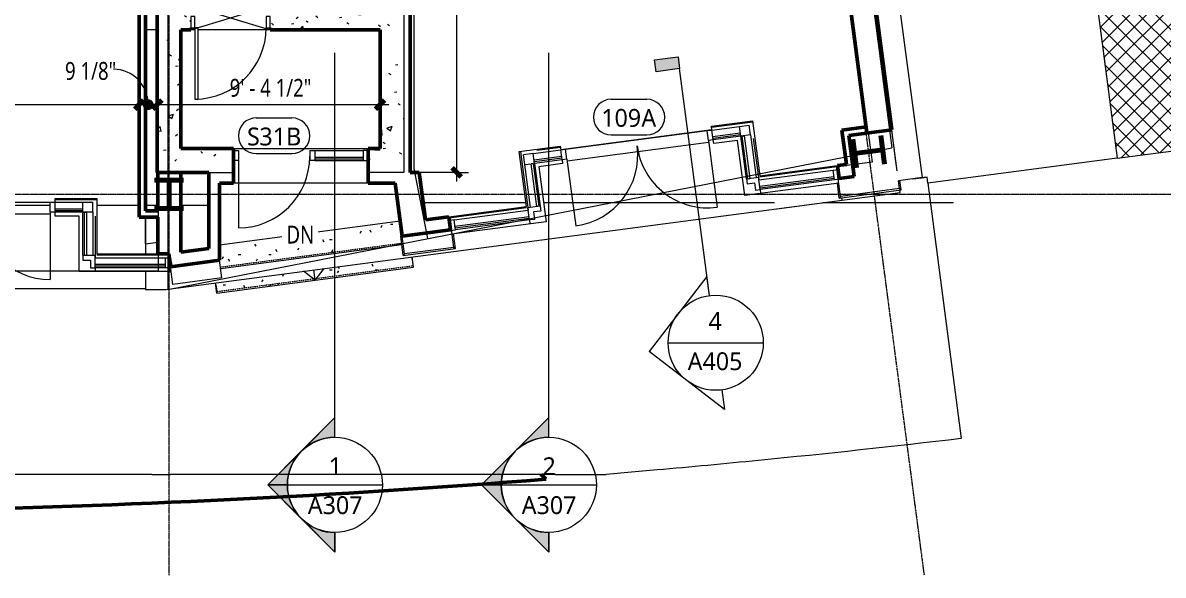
# Model space of a CAD drawing. Header units: inches. Extents: x -1548 to 1644, y -860 to 924.
# Drawn here: x 421 to 997, y -523 to -244 of the extents above; entities that cross this region are included whole.
import ezdxf

# ---------------------------------------------------------------- set-up
doc = ezdxf.new("R2010")
doc.units = ezdxf.units.IN
doc.header["$MEASUREMENT"] = 0
doc.linetypes.add('Grid Line', pattern=[0.875, 0.5, -0.125, 0.125, -0.125])
doc.linetypes.add('Overhead 1_16_', pattern=[0.101562, 0.0625, -0.039062])
for name, color, linetype, lineweight in [('A-ANNO-DIMS', 211, 'Continuous', 9), ('A-ANNO-DIMS-96', 211, 'Continuous', 9), ('A-COLS', 52, 'Continuous', 9), ('A-DOOR', 31, 'Continuous', 13), ('A-DOOR-FRAM', 31, 'Continuous', 20), ('A-DOOR-IDEN', 31, 'Continuous', 9), ('A-FLOR', 192, 'Continuous', 13), ('A-GENM', 13, 'Continuous', 9), ('A-GLAZ-CURT', 52, 'Continuous', 9), ('A-GLAZ-CWMG', 51, 'Continuous', 9), ('A-WALL', 113, 'Continuous', 13), ('A-WALL-PATT', 111, 'Continuous', 13), ('E-ARBL-BNDY', 71, 'Continuous', 9), ('G-ANNO-SYMB', 111, 'Continuous', 9), ('I-WALL', 2, 'Continuous', 13), ('L-SITE', 91, 'Continuous', 9), ('M-AREA', 32, 'Continuous', 9), ('S-COLS', 52, 'Continuous', 9), ('S-COLS-SYMB', 171, 'Continuous', 70), ('S-GRID', 1, 'Continuous', 9), ('S-STRS', 31, 'Continuous', 9), ('S-STRS-ANNO', 31, 'Continuous', 9), ('S-STRS-IDEN', 31, 'Continuous', 9)]:
    doc.layers.add(name, color=color, linetype=linetype, lineweight=lineweight)
doc.styles.add('Trebuchet MS', font='trebuc.ttf', dxfattribs={"width": 0.8, "height": 9})
doc.styles.add('Trebuchet MS_1', font='trebuc.ttf', dxfattribs={"height": 9})
doc.dimstyles.new('Linear_-_3_32__Trebuchet_MS', dxfattribs={"dimscale": 12, "dimtxt": 9.278558, "dimasz": 0.375, "dimexe": 0.5, "dimexo": 0.5, "dimgap": 0.125, "dimtad": 1, "dimdec": 4, "dimrnd": 0.0625, "dimzin": 3, "dimdsep": 46, "dimlunit": 4, "dimtxsty": 'Trebuchet MS', "dimblk1": 'OBLIQUE', "dimblk2": 'OBLIQUE', "dimsah": 1, "dimcen": 0.09, "dimdle": 0.375, "dimazin": 0, "dimtfac": 1, "dimtdec": 4, "dimtix": 1, "dimtmove": 0, "dimatfit": 3, "dimfxl": 1, "dimtvp": 1, "dimfrac": 2, "dimtolj": 1, "dimtzin": 0, "dimarcsym": 2})
doc.dimstyles.new('Linear_-_3_32__Trebuchet_MS_1', dxfattribs={"dimscale": 12, "dimtxt": 9.278558, "dimasz": 0.375, "dimexe": 0.5, "dimexo": 0.5, "dimgap": 0.125, "dimtad": 1, "dimdec": 4, "dimrnd": 0.0625, "dimzin": 3, "dimdsep": 46, "dimlunit": 4, "dimtxsty": 'Trebuchet MS', "dimblk1": 'OBLIQUE', "dimblk2": 'OBLIQUE', "dimsah": 1, "dimcen": 0.09, "dimdle": 0.375, "dimazin": 0, "dimtfac": 1, "dimtdec": 4, "dimtix": 1, "dimtmove": 1, "dimatfit": 3, "dimfxl": 1, "dimtvp": 1, "dimfrac": 2, "dimtolj": 1, "dimtzin": 0, "dimarcsym": 2})
pattern_1 = [(50, (0, 0), (27.5427, -2.4099), [2.88, -31.68]), (355, (0, 0), (-5.3278, 28.8843), [2.304, -25.344]), (100.451, (2.295, -0.2), (22.2153, 26.4739), [2.448, -26.924]), (46.184, (0, 7.68), (40.9819, -6.3564), [4.32, -47.52]), (96.636, (3.415, 7.15), (35.8907, 37.4062), [3.671, -40.386]), (351.184, (0, 7.68), (35.891, 37.4062), [3.456, -38.016]), (21, (3.84, 5.76), (22.921, -15.4607), [2.88, -31.68]), (326, (3.84, 5.76), (9.3435, 27.8457), [2.304, -25.344]), (71.451, (5.75, 4.472), (32.2648, 12.3844), [2.448, -26.924]), (37.5, (0, 0), (0.46686, 12.78271), [1.267, -23.77, 1.267, -24.461, -25.44]), (37.5, (0, 0), (0.46686, 12.78271), [-50.765, 1.267, -24.173]), (7.5, (0, 0), (10.1016, 15.1451), [1.267, -13.402, 1.267, -23.194, -9.696]), (7.5, (0, 0), (10.1016, 15.1451), [-39.13, 1.267, -8.429]), (327.5, (-8.563, 0), (20.49916, -0.86578), [1.267, -8.333, 1.267, -28.685, -39.744]), (327.5, (-8.563, 0), (20.49916, -0.86578), [-39.552, 1.267, -38.477]), (317.5, (-12.403, 0), (22.3948, 3.8443), [1.267, -11.213, 1.267, -18.624, -28.224]), (317.5, (-12.403, 0), (22.3948, 3.8443), [-32.371, 1.267, -26.957])]
pattern_2 = [(0, (0, 0), (30.72, 7.68), [1.267, -21.773, 1.267, -21.773, -122.88]), (0, (0, 0), (30.72, 7.68), [-46.08, 1.267, -44.813, 1.267, -21.773, -53.76]), (0, (0, 0), (30.72, 7.68), [-115.2, 1.267, -14.093, 1.267, -37.133]), (120, (11.52, 3.84), (-22.011075, 22.7643), [1.267, -21.773, 1.267, -21.773, -122.88]), (120, (11.52, 3.84), (-22.011075, 22.7643), [-46.08, 1.267, -44.813, 1.267, -21.773, -53.76]), (120, (11.52, 3.84), (-22.011075, 22.7643), [-115.2, 1.267, -14.093, 1.267, -37.133]), (240, (15.36, 19.2), (-8.708925, -30.4443), [1.267, -21.773, 1.267, -21.773, -122.88]), (240, (15.36, 19.2), (-8.708925, -30.4443), [-46.08, 1.267, -44.813, 1.267, -21.773, -53.76]), (240, (15.36, 19.2), (-8.708925, -30.4443), [-115.2, 1.267, -14.093, 1.267, -37.133])]

# ---------------------------------------------------------------- blocks, each defined once
blk = doc.blocks.new('Snowdon Towers Sample Facades_rvt-1-L1')
at = {"layer": 'A-COLS', "color": 55, "lineweight": 13}
for p, q in [((833.34, -332.43), (832.36, -325)), ((863.73, -327.67), (864.57, -328.32)), ((864.57, -328.32), (863.95, -323.61)), ((833.34, -332.43), (864.57, -328.32)), ((833.99, -331.59), (833.34, -332.43)), ((639.52, -357.95), (638.54, -350.51)), ((611.97, -351.74), (612.71, -351.64)), ((613.24, -361.41), (611.97, -351.74)), ((613.24, -361.41), (639.52, -357.95)), ((613.89, -360.57), (613.24, -361.41)), ((638.67, -357.3), (639.52, -357.95))]:
    blk.add_line(p, q, dxfattribs=at)
at = {"layer": 'A-WALL', "color": 8, "lineweight": 20}
for p, q in [((862.56, -318.75), (770.8, 378.23)), ((782.7, 379.8), (875.11, -322.14)), ((859.82, -297.93), (847.92, -299.5)), ((861.77, -312.8), (859.82, -297.93)), ((847.92, -299.5), (849.88, -314.37)), ((849.88, -314.37), (832.03, -316.72)), ((862.56, -318.75), (861.77, -312.8)), ((832.81, -322.67), (832.03, -316.72)), ((875.11, -322.14), (863.21, -323.71)), ((833.99, -331.59), (832.81, -322.67)), ((863.73, -327.67), (833.99, -331.59)), ((863.73, -327.67), (863.21, -323.71)), ((637.5, -348.38), (612.71, -351.64)), ((638.67, -357.3), (637.5, -348.38)), ((613.89, -360.57), (612.71, -351.64)), ((638.67, -357.3), (613.89, -360.57)), ((520.51, -363.78), (495.72, -367.05)), ((496.9, -375.97), (495.72, -367.05)), ((521.68, -372.71), (520.51, -363.78)), ((521.68, -372.71), (496.9, -375.97))]:
    blk.add_line(p, q, dxfattribs=at)
blk = doc.blocks.new('W Shapes-Column - W14x109-938868-L1')
at = {"layer": 'S-COLS-SYMB', "color": 250}
for p, q in [((-7.3, 7.15), (7.3, 7.15)), ((0, 7.15), (0, -7.15)), ((-7.3, -7.15), (7.3, -7.15))]:
    blk.add_line(p, q, dxfattribs=at)
blk = doc.blocks.new('GM_OpeningWall_Type - 40x88-984678-L1')
at = {"layer": 'A-GENM', "color": 7}
for p, q in [((-20, 6), (20, -6)), ((-20, -6), (20, 6))]:
    blk.add_line(p, q, dxfattribs=at)
blk = doc.blocks.new('Snowdon Towers Sample Structural_rvt-1-L1')
at = {"layer": 'A-FLOR', "color": 10}
for p, q in [((489, -247.5), (483, -247.5)), ((508, -247.5), (506, -247.5)), ((546, -247.5), (509.75, -247.5)), ((493.32, -378.5), (864, -329.7)), ((864, -329.7), (863.83, -328.42)), ((483, -342.06), (483, -360.63)), ((483, -369.5), (483, -378.5)), ((483, -378.5), (493.32, -378.5))]:
    blk.add_line(p, q, dxfattribs=at)
at = {"layer": 'M-AREA', "color": 7}
for p, q in [((363, -336), (435, -336)), ((458.44, -336), (479.87, -336)), ((483, -336), (489.25, -336)), ((501, -336), (515.13, -336)), ((623.22, -334.75), (675.1, -334.75)), ((684.06, -334.75), (800.6, -334.75)), ((824.99, -334.75), (890.96, -334.75))]:
    blk.add_line(p, q, dxfattribs=at)
at = {"layer": 'A-GENM', "lineweight": 9}
blk.add_blockref('GM_OpeningWall_Type - 40x88-984678-L1', (526, -241.5), dxfattribs=at)
at = {"layer": 'S-COLS', "lineweight": 9}
for p, rotation in [((848.16, -309), 97.49999999999962), ((495, -330.5), 180)]:
    blk.add_blockref('W Shapes-Column - W14x109-938868-L1', p, dxfattribs=dict(at, rotation=rotation))
blk = doc.blocks.new('Snowdon Towers Sample Electrical_rvt-1-L1')
at = {"layer": 'E-ARBL-BNDY', "color": 253}
for p, q in [((489.62, -369.19), (489.62, 506.81)), ((494.43, 509.5), (494.43, -378.5)), ((752.43, 509.5), (859.94, -307.15)), ((618.69, -317.56), (618.69, 30.44)), ((494.43, -378.5), (859.94, -307.15)), ((625.59, -352.9), (618.69, -317.56)), ((47, -369.19), (489.62, -369.19))]:
    blk.add_line(p, q, dxfattribs=at)
blk = doc.blocks.new('Union Station - Union Station-1134148-L1')
at = {"layer": 'L-SITE'}
h = blk.add_hatch(dxfattribs=at)
h.set_pattern_fill('FP_33', color=9, style=0, pattern_type=2)
h.set_pattern_definition([(37.5, (-1772.528, 40.781), (-3.652569, 4.76012), []), (127.5, (-1772.528, 40.781), (-4.76012, -3.652569), [])])
h.paths.add_polyline_path([(-847.96, -396), (-799.96, -396), (-799.96, -388), (-759.72, -388), (-751.96, -359.02), (-703.96, -359.02), (-696.19, -388), (-655.96, -388), (-655.96, -396), (-601.96, -396), (-601.96, -388), (-561.72, -388), (-553.96, -359.02), (-505.96, -359.02), (-498.19, -388), (-457.96, -388), (-457.96, -396), (-433.96, -396), (-433.05, -401.93), (-361.88, -391.02), (-364.6, -373.23), (-350.77, -371.11), (-351.68, -365.18), (-316.09, -359.72), (-315.18, -365.65), (-307.27, -364.44), (-308.18, -358.51), (-272.6, -353.06), (-271.69, -358.99), (-263.78, -357.78), (-264.69, -351.85), (-262.75, -351.55), (-172.76, 331.94), (-352.04, 331.94), (-352.04, 396), (-847.96, 396), (-847.96, -349.07)])
at = {"layer": 'L-SITE', "color": 8, "lineweight": 20}
for p, q in [((-847.96, 396), (-847.96, -396)), ((-847.96, -396), (-799.96, -396))]:
    blk.add_line(p, q, dxfattribs=at)
blk = doc.blocks.new('Snowdon Towers Sample Site_rvt-1-L1')
at = {"layer": 'A-FLOR', "color": 10}
for p, q in [((865.01, 513), (973.67, -312.36)), ((973.67, -312.36), (878.07, -324.95)), ((877.66, -321.81), (870.44, -322.76)), ((870.44, -322.76), (877.66, -321.81)), ((878.07, -324.95), (877.66, -321.81)), ((878.07, -324.95), (894.91, -453.79)), ((617.77, -363.22), (617.63, -362.13)), ((78.74, -378.1), (483, -378.1)), ((518.62, -376.24), (519.02, -379.31)), ((486.27, -471.89), (489.46, -471.89)), ((690.05, -471.89), (689.25, -471.89)), ((638.87, -477.81), (639.48, -477.77))]:
    blk.add_line(p, q, dxfattribs=at)
at = {"layer": 'A-FLOR', "color": 10, "flags": 128}
for points in [[(489.46, -471.89), (492.59, -471.89), (495.71, -471.89)], [(741.42, -469.65), (728.51, -470.78), (715.59, -471.89)], [(640.95, -477.67), (662.14, -476.13), (685.4, -474.35)]]:
    blk.add_lwpolyline(points, dxfattribs=at)
at = {"layer": 'A-FLOR', "color": 130, "lineweight": 50}
blk.add_arc((254.81, 4992.52), 5483.8, 271.16479, 274.50346, dxfattribs=at)
at = {"layer": 'A-FLOR', "color": 10}
for points in [[(894.91, -453.79), (860.86, -457.8), (826.76, -461.48), (792.63, -464.84)], [(792.63, -464.84), (775.57, -466.52), (758.5, -468.13), (741.42, -469.65)], [(633.65, -478.18), (635.39, -478.06), (637.13, -477.94), (638.87, -477.81)], [(574.06, -481.98), (579.59, -481.66), (585.13, -481.33), (590.67, -480.99)], [(423.84, -488.67), (430.57, -488.47), (437.3, -488.25), (444.03, -488.01)], [(473.04, -486.94), (476.96, -486.78), (480.88, -486.62), (484.81, -486.45)], [(484.81, -486.45), (487.57, -486.34), (490.34, -486.22), (493.1, -486.1)], [(522.78, -484.73), (529.17, -484.42), (535.56, -484.09), (541.95, -483.76)]]:
    blk.add_open_spline(points, degree=3, dxfattribs=at)
for points, knots in [([(486.27, -471.89), (463.05, -471.89), (410.78, -471.89), (358.52, -471.89), (329.48, -471.89)], [0, 0, 0, 0, 0.444444, 1, 1, 1, 1]), ([(637.77, -471.89), (616.73, -471.89), (569.38, -471.89), (522.02, -471.89), (495.71, -471.89)], [0, 0, 0, 0, 0.444444, 1, 1, 1, 1]), ([(689.25, -471.89), (681.62, -471.89), (664.46, -471.89), (647.3, -471.89), (637.77, -471.89)], [0, 0, 0, 0, 0.444444, 1, 1, 1, 1]), ([(690.05, -471.89), (694.78, -471.89), (703.3, -471.89), (711.81, -471.89), (715.59, -471.89)], [-1, -1, -1, -1, -0.444444, 0, 0, 0, 0])]:
    blk.add_open_spline(points, degree=3, knots=knots, dxfattribs=at)
at = {"layer": 'A-FLOR', "color": 130, "lineweight": 50}
blk.add_open_spline([(685.4, -474.35), (684.94, -473.94), (684.04, -473.13), (683.15, -472.3), (682.7, -471.89)], degree=3, dxfattribs=at)
at = {"layer": 'L-SITE', "color": 10, "lineweight": 13, "rotation": 7.500000000000013}
blk.add_blockref('Union Station - Union Station-1134148-L1', (1762.69, 190.93), dxfattribs=at)
blk = doc.blocks.new('System Panel - Glazed-1648290-L1')
at = {"layer": 'A-GLAZ-CURT', "lineweight": 13}
for p, q in [((-12.25, 1.75), (12.25, 1.75)), ((-12.25, 0.75), (-12.25, 1.75)), ((12.25, 0.75), (-12.25, 0.75)), ((12.25, 0.75), (12.25, 1.75))]:
    blk.add_line(p, q, dxfattribs=at)
blk = doc.blocks.new('Rectangular Mullion - 2_5_ x 5_ rectangular-1647998-L1')
at = {"layer": 'A-GLAZ-CWMG'}
for p, q in [((568.5, -308.5), (593, -308.5)), ((568.5, -313.5), (593, -313.5))]:
    blk.add_line(p, q, dxfattribs=at)
blk = doc.blocks.new('Rectangular Mullion - 2_5_ x 5_ rectangular-1648296-L1')
at = {"layer": 'A-GLAZ-CWMG', "lineweight": 20}
for p, q in [((0, 2.5), (-2.5, 2.5)), ((-2.5, 2.5), (-2.5, -2.5)), ((0, 2.5), (0, -2.5)), ((-2.5, -2.5), (0, -2.5))]:
    blk.add_line(p, q, dxfattribs=at)
blk = doc.blocks.new('System Panel - Glazed-1593805-L1')
at = {"layer": 'A-GLAZ-CURT', "lineweight": 13}
for p, q in [((-18.875, -0.75), (18.875, -0.75)), ((-18.875, -1.75), (-18.875, -0.75)), ((18.875, -1.75), (-18.875, -1.75)), ((18.875, -1.75), (18.875, -0.75))]:
    blk.add_line(p, q, dxfattribs=at)
blk = doc.blocks.new('V Corner Mullion - 5_ V Corner-1550455-L1')
at = {"layer": 'A-GLAZ-CWMG', "lineweight": 20}
for p, q in [((-1.25, 2.5), (-3.75, 2.5)), ((-3.75, 2.5), (-3.75, -3.75)), ((-1.25, -1.25), (-1.25, 2.5)), ((2.5, -3.75), (-3.75, -3.75)), ((2.5, -1.25), (-1.25, -1.25)), ((2.5, -3.75), (2.5, -1.25))]:
    blk.add_line(p, q, dxfattribs=at)
blk = doc.blocks.new('Rectangular Mullion - 2_5_ x 5_ rectangular-1540966-L1')
at = {"layer": 'A-GLAZ-CWMG'}
for p, q in [((638.87, -343.47), (676.3, -338.55)), ((676.95, -343.5), (639.52, -348.43))]:
    blk.add_line(p, q, dxfattribs=at)
blk = doc.blocks.new('System Panel - Glazed-1550891-L1')
at = {"layer": 'A-GLAZ-CURT', "lineweight": 13}
for p, q in [((-7, -0.75), (7, -0.75)), ((-7, -1.75), (-7, -0.75)), ((7, -1.75), (-7, -1.75)), ((7, -1.75), (7, -0.75))]:
    blk.add_line(p, q, dxfattribs=at)
blk = doc.blocks.new('Quad Corner Mullion - 5_ x 5_ Quad Corner-1550892-L1')
at = {"layer": 'A-GLAZ-CWMG', "lineweight": 20}
for p, q in [((2.5, 2.5), (-2.5, 2.5)), ((-2.5, 2.5), (-2.5, -2.5)), ((2.5, 2.5), (2.5, -2.5)), ((-2.5, -2.5), (2.5, -2.5))]:
    blk.add_line(p, q, dxfattribs=at)
blk = doc.blocks.new('Rectangular Mullion - 2_5_ x 5_ rectangular-1540993-L1')
at = {"layer": 'A-GLAZ-CWMG'}
for p, q in [((678.84, -309.97), (692.72, -308.14)), ((693.37, -313.1), (679.49, -314.93))]:
    blk.add_line(p, q, dxfattribs=at)
blk = doc.blocks.new('System Panel - Glazed-1550756-L1')
at = {"layer": 'A-GLAZ-CURT', "lineweight": 13}
for p, q in [((-10.875, -0.75), (10.875, -0.75)), ((-10.875, -1.75), (-10.875, -0.75)), ((10.875, -1.75), (-10.875, -1.75)), ((10.875, -1.75), (10.875, -0.75))]:
    blk.add_line(p, q, dxfattribs=at)
blk = doc.blocks.new('Rectangular Mullion - 2_5_ x 5_ rectangular-1540707-L1')
at = {"layer": 'A-GLAZ-CWMG'}
for p, q in [((677.37, -337.14), (674.53, -315.58)), ((679.49, -314.93), (682.33, -336.49))]:
    blk.add_line(p, q, dxfattribs=at)
blk = doc.blocks.new('Rectangular Mullion - 2_5_ x 5_ rectangular-1550463-L1')
at = {"layer": 'A-GLAZ-CWMG', "lineweight": 20}
for p, q in [((0, 2.5), (-2.5, 2.5)), ((-2.5, 2.5), (-2.5, -2.5)), ((0, 2.5), (0, -2.5)), ((-2.5, -2.5), (0, -2.5))]:
    blk.add_line(p, q, dxfattribs=at)
blk = doc.blocks.new('System Panel - Threshold-2057123-L1')
at = {"layer": 'A-GLAZ-CURT'}
for p, q in [((-36, 2.5), (36, 2.5)), ((-36, -2.5), (-36, -3.5)), ((36, -3.5), (-36, -3.5)), ((36, -2.5), (36, -3.5))]:
    blk.add_line(p, q, dxfattribs=at)
blk = doc.blocks.new('Rectangular Mullion - 2_5_ x 5_ rectangular-1550888-L1')
at = {"layer": 'A-GLAZ-CWMG', "lineweight": 20}
for p, q in [((1.25, 2.5), (-1.25, 2.5)), ((-1.25, 2.5), (-1.25, -2.5)), ((1.25, 2.5), (1.25, -2.5)), ((-1.25, -2.5), (1.25, -2.5))]:
    blk.add_line(p, q, dxfattribs=at)
blk = doc.blocks.new('Rectangular Mullion - 2_5_ x 5_ rectangular-1550458-L1')
at = {"layer": 'A-GLAZ-CWMG', "lineweight": 20}
for p, q in [((0, 2.5), (-2.5, 2.5)), ((-2.5, 2.5), (-2.5, -2.5)), ((0, 2.5), (0, -2.5)), ((-2.5, -2.5), (0, -2.5))]:
    blk.add_line(p, q, dxfattribs=at)
blk = doc.blocks.new('V Corner Mullion - 5_ V Corner-1550466-L1')
at = {"layer": 'A-GLAZ-CWMG', "lineweight": 20}
for p, q in [((-1.25, 2.5), (-3.75, 2.5)), ((-3.75, 2.5), (-3.75, -3.75)), ((-1.25, -1.25), (-1.25, 2.5)), ((2.5, -3.75), (-3.75, -3.75)), ((2.5, -1.25), (-1.25, -1.25)), ((2.5, -3.75), (2.5, -1.25))]:
    blk.add_line(p, q, dxfattribs=at)
blk = doc.blocks.new('Quad Corner Mullion - 5_ x 5_ Quad Corner-1550894-L1')
at = {"layer": 'A-GLAZ-CWMG', "lineweight": 20}
for p, q in [((2.5, 2.5), (-2.5, 2.5)), ((-2.5, 2.5), (-2.5, -2.5)), ((2.5, 2.5), (2.5, -2.5)), ((-2.5, -2.5), (2.5, -2.5))]:
    blk.add_line(p, q, dxfattribs=at)
blk = doc.blocks.new('Door-Curtain-Wall-Double-Storefront - Door-Curtain-Wall-Double-Storefront-2057153-L1')
at = {"layer": 'A-DOOR', "lineweight": 9}
for p, q in [((-36, -2.5), (-36, -36.5)), ((36, -2.5), (36, -36.5))]:
    blk.add_line(p, q, dxfattribs=at)
for centre, start, end in [((-36, -0.5), 270, 0), ((36, -0.5), 180, 270)]:
    blk.add_arc(centre, 36, start, end, dxfattribs=at)
blk = doc.blocks.new('Quad Corner Mullion - 5_ x 5_ Quad Corner-1544982-L1')
at = {"layer": 'A-GLAZ-CWMG', "lineweight": 20}
for p, q in [((2.5, 2.5), (-2.5, 2.5)), ((-2.5, 2.5), (-2.5, -2.5)), ((2.5, 2.5), (2.5, -2.5)), ((-2.5, -2.5), (2.5, -2.5))]:
    blk.add_line(p, q, dxfattribs=at)
blk = doc.blocks.new('System Panel - Glazed-1594548-L1')
at = {"layer": 'A-GLAZ-CURT', "lineweight": 13}
for p, q in [((-17.73, -0.75), (17.73, -0.75)), ((-17.73, -1.75), (-17.73, -0.75)), ((17.73, -1.75), (-17.73, -1.75)), ((17.73, -1.75), (17.73, -0.75))]:
    blk.add_line(p, q, dxfattribs=at)
blk = doc.blocks.new('Rectangular Mullion - 2_5_ x 5_ rectangular-1587912-L1')
at = {"layer": 'A-GLAZ-CWMG', "lineweight": 20}
for p, q in [((0, 2.5), (-2.5, 2.5)), ((-2.5, 2.5), (-2.5, -2.5)), ((0, 2.5), (0, 1.66)), ((-2.5, -2.5), (0, -2.5))]:
    blk.add_line(p, q, dxfattribs=at)
blk = doc.blocks.new('Rectangular Mullion - 2_5_ x 5_ rectangular-1594546-L1')
at = {"layer": 'A-GLAZ-CWMG'}
for p, q in [((457.75, -362.56), (493.21, -362.56)), ((493.21, -367.56), (457.75, -367.56))]:
    blk.add_line(p, q, dxfattribs=at)
blk = doc.blocks.new('System Panel - Glazed-1544983-L1')
at = {"layer": 'A-GLAZ-CURT', "lineweight": 13}
for p, q in [((-10.875, -0.75), (10.875, -0.75)), ((-10.875, -1.75), (-10.875, -0.75)), ((10.875, -1.75), (-10.875, -1.75)), ((10.875, -1.75), (10.875, -0.75))]:
    blk.add_line(p, q, dxfattribs=at)
blk = doc.blocks.new('System Panel - Threshold-1542416-L1')
at = {"layer": 'A-GLAZ-CURT'}
for p, q in [((-36, 2.5), (36, 2.5)), ((-36, -2.5), (-36, -3.5)), ((36, -3.5), (-36, -3.5)), ((36, -2.5), (36, -3.5))]:
    blk.add_line(p, q, dxfattribs=at)
blk = doc.blocks.new('System Panel - Glazed-1544981-L1')
at = {"layer": 'A-GLAZ-CURT', "lineweight": 13}
for p, q in [((-7, -0.75), (7, -0.75)), ((-7, -1.75), (-7, -0.75)), ((7, -1.75), (-7, -1.75)), ((7, -1.75), (7, -0.75))]:
    blk.add_line(p, q, dxfattribs=at)
blk = doc.blocks.new('Rectangular Mullion - 2_5_ x 5_ rectangular-1544974-L1')
at = {"layer": 'A-GLAZ-CWMG', "lineweight": 20}
for p, q in [((1.25, 2.5), (-1.25, 2.5)), ((-1.25, 2.5), (-1.25, -2.5)), ((1.25, 2.5), (1.25, -2.5)), ((-1.25, -2.5), (1.25, -2.5))]:
    blk.add_line(p, q, dxfattribs=at)
blk = doc.blocks.new('V Corner Mullion - 5_ V Corner-1544991-L1')
at = {"layer": 'A-GLAZ-CWMG', "lineweight": 20}
for p, q in [((-1.25, 2.5), (-3.75, 2.5)), ((-3.75, 2.5), (-3.75, -3.75)), ((-1.25, -1.25), (-1.25, 2.5)), ((2.5, -3.75), (-3.75, -3.75)), ((2.5, -1.25), (-1.25, -1.25)), ((2.5, -3.75), (2.5, -1.25))]:
    blk.add_line(p, q, dxfattribs=at)
blk = doc.blocks.new('Door-Curtain-Wall-Double-Storefront - Door-Curtain-Wall-Double-Storefront-1734874-L1')
at = {"layer": 'A-DOOR', "lineweight": 9}
for p, q in [((-36, -2.5), (-36, -36.5)), ((36, -2.5), (36, -36.5))]:
    blk.add_line(p, q, dxfattribs=at)
for centre, start, end in [((-36, -0.5), 270, 0), ((36, -0.5), 180, 270)]:
    blk.add_arc(centre, 36, start, end, dxfattribs=at)
blk = doc.blocks.new('Rectangular Mullion - End Cap for Storefront-1587913-L1')
at = {"layer": 'A-GLAZ-CWMG'}
for p, q in [((-0.5, 2.5), (-0.5, 4.4375)), ((-0.5, 4.4375), (0, 4.4375)), ((0, 4.4375), (0, 2.5))]:
    blk.add_line(p, q, dxfattribs=at)
blk = doc.blocks.new('Door-Curtain-Wall-Single-Storefront - Door-Curtain-Wall-Single-Storefront-1737749-L1')
at = {"layer": 'A-DOOR', "lineweight": 9}
blk.add_line((-18, -2.5), (-18, -36.5), dxfattribs=at)
blk.add_arc((-18, -0.5), 36, 270, 0, dxfattribs=at)
blk = doc.blocks.new('Rectangular Mullion - 2_5_ x 5_ rectangular-1648288-L1')
at = {"layer": 'A-GLAZ-CWMG', "lineweight": 20}
for p, q in [((1.25, 2.5), (-1.25, 2.5)), ((-1.25, 2.5), (-1.25, -2.5)), ((1.25, 2.5), (1.25, -2.5)), ((-1.25, -2.5), (1.25, -2.5))]:
    blk.add_line(p, q, dxfattribs=at)
blk = doc.blocks.new('Rectangular Mullion - 2_5_ x 5_ rectangular-1648293-L1')
at = {"layer": 'A-GLAZ-CWMG', "lineweight": 20}
for p, q in [((0, 2.5), (-2.5, 2.5)), ((-2.5, 2.5), (-2.5, -2.5)), ((0, 2.5), (0, -2.5)), ((-2.5, -2.5), (0, -2.5))]:
    blk.add_line(p, q, dxfattribs=at)
blk = doc.blocks.new('Door-Passage-Single-Flush - 36_ x 84_-2162733-L1')
at = {"layer": 'A-DOOR', "lineweight": 20}
for p, q in [((18, 41.25), (16.25, 41.25)), ((16.25, 41.25), (16.25, 5.25)), ((18, 5.25), (18, 41.25)), ((16.25, 5.25), (18, 5.25))]:
    blk.add_line(p, q, dxfattribs=at)
at = {"layer": 'A-DOOR', "lineweight": 9}
blk.add_arc((18, 5.25), 36, 90, 180, dxfattribs=at)
at = {"layer": 'A-DOOR-FRAM'}
for p, q in [((-18, 5.25), (-20, 5.25)), ((-20, 5.25), (-20, -0.5)), ((-18, -0.5), (-18, 5.25)), ((18, 5.25), (18, -0.5)), ((20, 5.25), (18, 5.25)), ((20, -0.5), (20, 5.25)), ((-20, -0.5), (-18, -0.5)), ((18, -0.5), (20, -0.5))]:
    blk.add_line(p, q, dxfattribs=at)
blk = doc.blocks.new('DIMBLOCK27-L1')
at = {"layer": 'A-ANNO-DIMS-96'}
for p, q in [((37.13, -285.29), (37.13, -279.29)), ((479.87, -285.29), (479.87, -279.29)), ((37.13, -285.29), (479.87, -285.29)), ((37.13, -285.29), (37.13, -288.11)), ((479.87, -285.29), (479.87, -288.11))]:
    blk.add_line(p, q, dxfattribs=at)
at = {"layer": 'A-ANNO-DIMS-96', "lineweight": 70}
for p, q in [((37.13, -285.29), (34.88, -287.54)), ((37.13, -285.29), (39.38, -283.04)), ((479.87, -285.29), (477.62, -287.54)), ((479.87, -285.29), (482.12, -283.04))]:
    blk.add_line(p, q, dxfattribs=at)
at = {"layer": 'A-ANNO-DIMS-96', "color": 0, "insert": (234.12, -272.27), "char_height": 9, "width": 58.5021, "attachment_point": 1, "line_spacing_factor": 1.048425, "style": 'Trebuchet MS'}
blk.add_mtext('36\' - 10 3/4"', dxfattribs=at)
blk = doc.blocks.new('_Oblique')
at = {"color": 0, "linetype": 'ByBlock', "lineweight": -2}
blk.add_line((-0.5, -0.5), (0.5, 0.5), dxfattribs=at)
blk = doc.blocks.new('DIMBLOCK28-L1')
at = {"layer": 'A-ANNO-DIMS-96', "lineweight": 70}
h = blk.add_hatch(color=256, dxfattribs=at)
edge = h.paths.add_edge_path()
edge.add_arc((484.44, -285.29), 1.5, 0, 360)
at = {"layer": 'A-ANNO-DIMS-96'}
for p, q in [((479.87, -285.29), (479.87, -279.29)), ((489, -285.29), (489, -279.29)), ((479.87, -285.29), (489, -285.29)), ((479.87, -285.29), (479.87, -288.11)), ((489, -285.29), (489, -288.11))]:
    blk.add_line(p, q, dxfattribs=at)
at = {"layer": 'A-ANNO-DIMS-96', "lineweight": 70}
for p, q in [((479.87, -285.29), (477.62, -287.54)), ((479.87, -285.29), (482.12, -283.04)), ((489, -285.29), (486.75, -287.54)), ((489, -285.29), (491.25, -283.04))]:
    blk.add_line(p, q, dxfattribs=at)
blk.add_circle((484.44, -285.29), 1.5, dxfattribs=at)
at = {"layer": 'A-ANNO-DIMS-96'}
blk.add_ellipse((466.98, -285.29), major_axis=(0, 17.87), ratio=0.976843, start_param=4.712389, end_param=6.283185, dxfattribs=at)
at = {"layer": 'A-ANNO-DIMS-96', "color": 0, "insert": (442.45, -263.77), "char_height": 9, "width": 29.4398, "attachment_point": 1, "line_spacing_factor": 1.048425, "style": 'Trebuchet MS'}
blk.add_mtext('9 1/8"', dxfattribs=at)
blk = doc.blocks.new('DIMBLOCK29-L1')
at = {"layer": 'A-ANNO-DIMS-96'}
for p, q in [((489, -285.29), (489, -279.29)), ((601.5, -285.29), (601.5, -279.29)), ((489, -285.29), (606, -285.29)), ((489, -285.29), (489, -288.11)), ((601.5, -285.29), (601.5, -288.11))]:
    blk.add_line(p, q, dxfattribs=at)
at = {"layer": 'A-ANNO-DIMS-96', "lineweight": 70}
for p, q in [((489, -285.29), (486.75, -287.54)), ((489, -285.29), (491.25, -283.04)), ((601.5, -285.29), (599.25, -287.54)), ((601.5, -285.29), (603.75, -283.04))]:
    blk.add_line(p, q, dxfattribs=at)
at = {"layer": 'A-ANNO-DIMS-96', "color": 0, "insert": (525.59, -272.27), "char_height": 9, "width": 47.1791, "attachment_point": 1, "line_spacing_factor": 1.048425, "style": 'Trebuchet MS'}
blk.add_mtext('9\' - 4 1/2"', dxfattribs=at)
blk = doc.blocks.new('DIMBLOCK33-L1')
at = {"layer": 'A-ANNO-DIMS-96', "lineweight": 70}
for p, q in [((640.22, 34.5), (637.97, 36.75)), ((640.22, 34.5), (642.47, 32.25)), ((640.22, -319.5), (637.97, -317.25)), ((640.22, -319.5), (642.47, -321.75))]:
    blk.add_line(p, q, dxfattribs=at)
at = {"layer": 'A-ANNO-DIMS-96'}
for p, q in [((640.22, 34.5), (619.5, 34.5)), ((640.22, -324), (640.22, 34.5)), ((640.22, 34.5), (646.22, 34.5)), ((640.22, -319.5), (619.5, -319.5)), ((640.22, -319.5), (646.22, -319.5))]:
    blk.add_line(p, q, dxfattribs=at)
at = {"layer": 'A-ANNO-DIMS-96', "color": 0, "insert": (627.21, -156.1), "char_height": 9, "width": 32.6479, "attachment_point": 1, "rotation": 90, "line_spacing_factor": 1.048425, "style": 'Trebuchet MS'}
blk.add_mtext('29\' - 6"', dxfattribs=at)
blk = doc.blocks.new('Section - 1_16_ x 1_8_-362314-L1')
at = {"layer": 'G-ANNO-SYMB'}
blk.add_hatch(color=256, dxfattribs=at).paths.add_polyline_path([(0, 0.125), (0, 0), (-0.0625, 0), (-0.0625, 0.125)])
for p, q in [((0, 0.125), (-0.0625, 0.125)), ((-0.0625, 0.125), (-0.0625, 0)), ((0, 0), (0, 0.125)), ((-0.0625, 0), (0, 0))]:
    blk.add_line(p, q, dxfattribs=at)
blk = doc.blocks.new('Section - Section Head - Open-55466-L1')
at = {"layer": 'G-ANNO-SYMB'}
for p, q in [((-0.6032, 0), (-0.2508, 0.3524)), ((0.1017, 0), (-0.2508, 0.3524)), ((-0.5, 0), (-0.6032, 0)), ((0, 0), (0.1017, 0))]:
    blk.add_line(p, q, dxfattribs=at)
blk.add_circle((-0.25, 0), 0.25, dxfattribs=at)
blk = doc.blocks.new('Section - Section Head - Filled-22785-L1')
at = {"layer": 'G-ANNO-SYMB'}
h = blk.add_hatch(color=256, dxfattribs=at)
edge = h.paths.add_edge_path()
edge.add_line((-0.4268, 0.1768), (-0.25, 0.3536))
edge.add_line((-0.25, 0.3536), (-0.25, 0.25))
edge.add_arc((-0.25, 0), 0.25, 90, 135)
h = blk.add_hatch(color=256, dxfattribs=at)
edge = h.paths.add_edge_path()
edge.add_arc((-0.25, 0), 0.25, 45, 90)
edge.add_line((-0.25, 0.25), (-0.25, 0.3536))
edge.add_line((-0.25, 0.3536), (-0.0732, 0.1768))
h = blk.add_hatch(color=256, dxfattribs=at)
edge = h.paths.add_edge_path()
edge.add_arc((-0.25, 0), 0.2503, 137.9216, 180)
edge.add_line((-0.5003, 0), (-0.6036, 0))
edge.add_line((-0.6036, 0), (-0.4358, 0.1678))
h = blk.add_hatch(color=256, dxfattribs=at)
edge = h.paths.add_edge_path()
edge.add_line((-0.0642, 0.1678), (0.1036, 0))
edge.add_line((0.1036, 0), (0.0003, 0))
edge.add_arc((-0.25, 0), 0.2503, 0, 42.0784)
for p, q in [((-0.25, 0.3536), (-0.6036, 0)), ((-0.25, 0.3536), (-0.4268, 0.1768)), ((-0.25, 0.3536), (0.1036, 0)), ((-0.25, 0.25), (-0.25, 0.3536)), ((-0.0732, 0.1768), (-0.25, 0.3536)), ((-0.25, 0.3536), (-0.25, 0.25)), ((-0.4358, 0.1678), (-0.6036, 0)), ((0.1036, 0), (-0.0642, 0.1678)), ((-0.5, 0), (-0.6036, 0)), ((-0.6036, 0), (-0.5003, 0)), ((0.0003, 0), (0.1036, 0)), ((0, 0), (0.1036, 0))]:
    blk.add_line(p, q, dxfattribs=at)
blk.add_circle((-0.25, 0), 0.25, dxfattribs=at)
for radius, start, end in [(0.25, 90, 135), (0.25, 45, 90), (0.2503, 137.9216, 180), (0.2503, 0, 42.0784)]:
    blk.add_arc((-0.25, 0), radius, start, end, dxfattribs=at)
blk = doc.blocks.new('Door Tag - Door Tag-2240266-L1')
at = {"layer": 'A-DOOR-IDEN'}
for p, q in [((-0.09375, 0.09375), (0.09375, 0.09375)), ((-0.09375, -0.09375), (0.09375, -0.09375))]:
    blk.add_line(p, q, dxfattribs=at)
for centre, start, end in [((-0.09375, 0), 90, 270), ((0.09375, 0), 270, 90)]:
    blk.add_arc(centre, 0.09375, start, end, dxfattribs=at)

msp = doc.modelspace()

# ---------------------------------------------------------------- hatches: boundary and pattern name
at = {"layer": 'A-WALL-PATT', "lineweight": 9}
h = msp.add_hatch(dxfattribs=at)
h.set_pattern_fill('FP_1', color=256, style=0, pattern_type=2)
h.set_pattern_definition(pattern_1)
h.paths.add_polyline_path([(489, -307.5), (495.71252, -307.5), (495.71252, 22.5), (489, 22.5), (489, -247.5)])
h = msp.add_hatch(dxfattribs=at)
h.set_pattern_fill('FP_1', color=256, style=0, pattern_type=2)
h.set_pattern_definition(pattern_1)
h.paths.add_polyline_path([(501, -307.5), (501, 22.5), (495.71252, 22.5), (495.71252, -307.5)])
h = msp.add_hatch(dxfattribs=at)
h.set_pattern_fill('FP_1', color=256, style=0, pattern_type=2)
h.set_pattern_definition(pattern_1)
h.paths.add_polyline_path([(613.5, -307.5), (613.5, 22.5), (601.5, 22.5), (601.5, -307.5)])
h = msp.add_hatch(dxfattribs=at)
h.set_pattern_fill('FP_1', color=256, style=0, pattern_type=2)
h.set_pattern_definition(pattern_1)
h.paths.add_polyline_path([(506, -247.5), (506, -235.5), (501, -235.5), (501, -247.5), (505.65217, -247.5)])
h.paths.add_polyline_path([(601.5, -247.5), (601.5, -235.5), (546, -235.5), (546, -247.5), (580.53174, -247.5)])
h = msp.add_hatch(dxfattribs=at)
h.set_pattern_fill('FP_1', color=256, style=0, pattern_type=2)
h.set_pattern_definition(pattern_1)
h.paths.add_polyline_path([(489, -319.5), (495.71252, -319.5), (495.71252, -307.5), (489, -307.5), (489, -314.99449)])
h = msp.add_hatch(dxfattribs=at)
h.set_pattern_fill('FP_1', color=256, style=0, pattern_type=2)
h.set_pattern_definition(pattern_1)
h.paths.add_polyline_path([(527.5, -319.5), (527.5, -307.5), (495.71252, -307.5), (495.71252, -319.5), (520.5038, -319.5)])
h.paths.add_polyline_path([(595.5, -319.5), (613.5, -319.5), (613.5, -307.5), (595.5, -307.5), (595.5, -314.99449)])
at = {"layer": 'S-STRS'}
h = msp.add_hatch(dxfattribs=at)
h.set_pattern_fill('FP_22', color=256, style=0, pattern_type=2)
h.set_pattern_definition(pattern_2)
h.paths.add_polyline_path([(521.06283, -367.98892), (612.52362, -355.94788), (611.96996, -351.74241), (612.71355, -351.64451), (611.70089, -343.95265), (520.5038, -355.95897), (520.50917, -363.78345)])
h = msp.add_hatch(dxfattribs=at)
h.set_pattern_fill('FP_22', color=256, style=0, pattern_type=2)
h.set_pattern_definition(pattern_2)
h.paths.add_polyline_path([(519.15909, -380.3431), (618.30358, -367.29048), (617.6248, -362.13462), (518.48031, -375.18724), (518.91644, -378.5)])

# ---------------------------------------------------------------- linework, layer by layer
at = {"layer": 'A-FLOR'}
for p, q in [((692.69531, -307.95604), (769.03656, -297.90552)), ((801.78895, -337.80404), (834.74023, -333.46592)), ((834.74023, -333.46592), (834.58266, -332.26902)), ((520.5038, -355.95897), (611.70089, -343.95265)), ((48.60851, -378.09976), (483, -378.09976))]:
    msp.add_line(p, q, dxfattribs=at)
at = {"layer": 'A-WALL', "lineweight": 50}
for p, q in [((753.05543, 513), (859.8166, -297.93157)), ((616.625, 111.125), (616.625, -319.5)), ((479.875, 37.625), (479.875, -342.0625)), ((483, 34.5), (483, -338.9375)), ((489, -319.5), (489, 34.5)), ((829.51606, -164.5), (847.29961, -299.57946)), ((501, -247.5), (501, -307.5)), ((506, -247.5), (501, -247.5)), ((506, -246.5), (506, -247.5)), ((546, -246.5), (546, -247.5)), ((546, -247.5), (601.5, -247.5)), ((601.5, -307.5), (601.5, -247.5)), ((834.62258, -298.09646), (846.89172, -296.4812)), ((836.90679, -315.44675), (834.62258, -298.09646)), ((859.8166, -297.93157), (838.12874, -300.78683)), ((838.12874, -300.78683), (840.86979, -321.60717)), ((527.5, -307.5), (501, -307.5)), ((527.5, -324.875), (527.5, -307.5)), ((601.5, -307.5), (595.5, -307.5)), ((595.5, -324.875), (595.5, -307.5)), ((832.44529, -316.03411), (836.90679, -315.44675)), ((833.31003, -322.60244), (832.44529, -316.03411)), ((515.1288, -319.5), (489, -319.5)), ((515.1288, -357.8614), (515.1288, -319.5)), ((621.21558, -319.5), (616.625, -319.5)), ((621.21558, -319.5), (624.3658, -343.4283)), ((840.86979, -321.60717), (833.31003, -322.60244)), ((520.5038, -324.875), (520.5038, -363.83593)), ((520.5038, -324.875), (527.5, -324.875)), ((609.18927, -324.875), (595.5, -324.875)), ((612.71355, -351.64451), (609.18927, -324.875)), ((483, -338.9375), (489.25, -338.9375)), ((489.25, -342.0625), (479.875, -342.0625)), ((624.3658, -343.4283), (636.13921, -341.8783)), ((637.00394, -348.44662), (636.13921, -341.8783)), ((637.00394, -348.44662), (612.71355, -351.64451)), ((494.90974, -360.625), (495.49395, -365.0625)), ((515.1288, -357.8614), (501, -359.72149)), ((495.49395, -365.0625), (495.71252, -365.0625)), ((495.6256, -366.0625), (495.76132, -367.09334)), ((495.6256, -366.0625), (495.71252, -366.0625)), ((495.71252, -366.0625), (495.71252, -365.0625)), ((520.5038, -363.83593), (495.76132, -367.09334))]:
    msp.add_line(p, q, dxfattribs=at)
at = {"layer": 'A-WALL'}
for p, q in [((613.5, 34.5), (613.5, -319.5)), ((768.80814, -296.17049), (789.56652, -293.4376)), ((789.56652, -293.4376), (793.22125, -321.19806)), ((769.06104, -298.09142), (768.80814, -296.17049)), ((789.6481, -294.05725), (768.88972, -296.79015)), ((769.96656, -304.96957), (769.71367, -303.04864)), ((781.92587, -303.39509), (769.96656, -304.96957)), ((785.5806, -331.15555), (781.92587, -303.39509)), ((792.8545, -323.20056), (790.10529, -302.31825)), ((527.5, -307.5), (595.5, -307.5)), ((671.70851, -308.9539), (692.46689, -306.22101)), ((675.36325, -336.71436), (671.70851, -308.9539)), ((672.32817, -308.87232), (676.23579, -338.5537)), ((692.54847, -306.84066), (680.58916, -308.41513)), ((692.46689, -306.22101), (692.71978, -308.14193)), ((693.62531, -315.02008), (681.66601, -316.59455)), ((681.66601, -316.59455), (685.32074, -344.35501)), ((693.37241, -313.09916), (693.62531, -315.02008)), ((793.22125, -321.19806), (832.44529, -316.03411)), ((515.1288, -319.5), (527.5, -319.5)), ((613.5, -319.5), (595.5, -319.5)), ((832.03115, -316.71903), (793.30283, -321.81771)), ((595.5, -324.875), (527.5, -324.875)), ((833.10799, -324.89845), (785.5806, -331.15555)), ((793.76002, -330.07871), (793.50713, -328.15778)), ((437.5, -332.625), (458.4375, -332.625)), ((437.5, -334.5625), (437.5, -332.625)), ((458.4375, -333.25), (437.5, -333.25)), ((458.4375, -332.625), (458.4375, -360.625)), ((437.5, -341.5), (437.5, -339.5625)), ((636.13921, -341.8783), (675.36325, -336.71436)), ((675.44483, -337.33401), (636.22079, -342.49795)), ((449.5625, -341.5), (437.5, -341.5)), ((449.5625, -369.5), (449.5625, -341.5)), ((457.8125, -362.5625), (457.8125, -341.5)), ((483, -355.56631), (483, -342.0625)), ((685.32074, -344.35501), (637.79335, -350.61211)), ((676.88842, -343.51093), (677.14132, -345.43185)), ((483, -355.56631), (489.25, -354.74348)), ((458.4375, -360.625), (489.25, -360.625)), ((494.99202, -361.25), (458.4375, -361.25)), ((457.8125, -369.5), (457.8125, -367.5625)), ((495.21252, -367.5625), (495.21252, -369.5)), ((495.21252, -369.5), (449.5625, -369.5))]:
    msp.add_line(p, q, dxfattribs=at)
at = {"layer": 'G-ANNO-SYMB'}
for p, q in [((578.71112, -453.15975), (578.71112, -259.11676)), ((686.71112, -453.15975), (686.71112, -259.11676)), ((767.8287, -381.6529), (752.74914, -267.11225)), ((746.96133, -405.44757), (794.96133, -405.44757)), ((554.71112, -477.15975), (602.71112, -477.15975)), ((662.71112, -477.15975), (710.71112, -477.15975))]:
    msp.add_line(p, q, dxfattribs=at)
at = {"layer": 'I-WALL', "lineweight": 50}
for p, q in [((489.25, -338.9375), (489.25, -319.5)), ((501, -359.72149), (501, -319.5)), ((489.25, -360.625), (489.25, -342.0625)), ((489.25, -360.625), (494.90974, -360.625))]:
    msp.add_line(p, q, dxfattribs=at)
at = {"layer": 'S-GRID', "linetype": 'Grid Line'}
for p, q in [((495, -522.73665), (495, 873.5494)), ((876.30057, -522.73665), (692.47603, 873.5494)), ((-1479.1199, -330.5), (1029.23722, -330.5))]:
    msp.add_line(p, q, dxfattribs=at)
at = {"layer": 'S-STRS'}
for p, q in [((520.5038, -355.95897), (611.70089, -343.95265)), ((521.06283, -367.98892), (612.52362, -355.94788)), ((618.30358, -367.29048), (617.6248, -362.13462)), ((519.15909, -380.3431), (618.30358, -367.29048)), ((519.15909, -380.3431), (518.48031, -375.18724))]:
    msp.add_line(p, q, dxfattribs=at)
at = {"layer": 'S-STRS', "linetype": 'Overhead 1_16_'}
for p, q in [((520.96494, -367.24534), (612.42573, -355.20429)), ((519.0612, -379.59952), (618.20568, -366.5469))]:
    msp.add_line(p, q, dxfattribs=at)
at = {"layer": 'S-STRS-ANNO'}
for q in [(573.20841, -367.98215), (562.89669, -369.33971), (568.05255, -368.66093)]:
    msp.add_line((568.73133, -373.81679), q, dxfattribs=at)

# ---------------------------------------------------------------- block references
at = {"lineweight": 5}
for name in ['Snowdon Towers Sample Site_rvt-1-L1', 'Snowdon Towers Sample Electrical_rvt-1-L1', 'Snowdon Towers Sample Structural_rvt-1-L1', 'Snowdon Towers Sample Facades_rvt-1-L1']:
    msp.add_blockref(name, (0, 0), dxfattribs=at)
at = {"layer": 'A-DOOR'}
for name, p, rotation in [('Door-Passage-Single-Flush - 36_ x 84_-2162733-L1', (526, -241.25), 180), ('Door-Curtain-Wall-Double-Storefront - Door-Curtain-Wall-Double-Storefront-2057153-L1', (731.21673, -305.59529), 7.499999999999428)]:
    msp.add_blockref(name, p, dxfattribs=dict(at, rotation=rotation))
for name, p in [('Door-Curtain-Wall-Single-Storefront - Door-Curtain-Wall-Single-Storefront-1737749-L1', (548, -311)), ('Door-Curtain-Wall-Double-Storefront - Door-Curtain-Wall-Double-Storefront-1734874-L1', (399, -337.0625))]:
    msp.add_blockref(name, p, dxfattribs=at)
at = {"layer": 'A-DOOR-IDEN', "xscale": 95.99999999999994, "yscale": 95.99999999999994, "zscale": 95.99999999999994}
for p in [(727.21568, -291.59543), (547.99894, -301)]:
    msp.add_blockref('Door Tag - Door Tag-2240266-L1', p, dxfattribs=at)
at = {"layer": 'A-GLAZ-CURT', "rotation": 7.499999999999428}
msp.add_blockref('System Panel - Threshold-2057123-L1', (731.21673, -305.59529), dxfattribs=at)
at = {"layer": 'A-GLAZ-CURT', "lineweight": 13}
for name, p, rotation in [('System Panel - Glazed-1550891-L1', (776.32747, -299.65635), 7.499999999999428), ('System Panel - Glazed-1550756-L1', (787.49198, -311.67692), 277.4999999999995), ('System Panel - Glazed-1648290-L1', (580.75, -311), 180), ('System Panel - Glazed-1550756-L1', (678.43305, -326.0348), 97.49999999999943), ('System Panel - Glazed-1550891-L1', (686.10599, -311.53423), 7.499999999999428), ('System Panel - Glazed-1593805-L1', (811.83237, -323.22365), 7.499999999999525), ('System Panel - Glazed-1544983-L1', (454, -350.4375), 269.9999999999999), ('System Panel - Glazed-1593805-L1', (657.91055, -343.48784), 7.499999999999428)]:
    msp.add_blockref(name, p, dxfattribs=dict(at, rotation=rotation))
at = {"layer": 'A-GLAZ-CURT'}
msp.add_blockref('System Panel - Threshold-1542416-L1', (399, -337.0625), dxfattribs=at)
at = {"layer": 'A-GLAZ-CURT', "lineweight": 13}
for name, p in [('System Panel - Glazed-1544981-L1', (444.5, -337.0625)), ('System Panel - Glazed-1594548-L1', (475.48126, -365.0625))]:
    msp.add_blockref(name, p, dxfattribs=at)
at = {"layer": 'A-GLAZ-CWMG', "lineweight": 20, "extrusion": (0, 0, -1)}
for name, p, rotation in [('Rectangular Mullion - 2_5_ x 5_ rectangular-1550888-L1', (-768.14805, -300.73319), 172.5000000000005), ('Quad Corner Mullion - 5_ x 5_ Quad Corner-1550892-L1', (-785.74619, -298.41635), 172.5000000000005), ('Rectangular Mullion - 2_5_ x 5_ rectangular-1550888-L1', (-694.28541, -310.45739), 172.5000000000005), ('Rectangular Mullion - 2_5_ x 5_ rectangular-1550463-L1', (-833.0245, -320.43365), 172.5000000000005), ('Rectangular Mullion - 2_5_ x 5_ rectangular-1544974-L1', (-436.25, -337.0625), 180), ('Quad Corner Mullion - 5_ x 5_ Quad Corner-1544982-L1', (-454, -337.0625), 180), ('V Corner Mullion - 5_ V Corner-1550455-L1', (-680.34199, -340.53468), 172.5000000000005), ('Rectangular Mullion - 2_5_ x 5_ rectangular-1587912-L1', (-495.71252, -365.0625), 180)]:
    msp.add_blockref(name, p, dxfattribs=dict(at, rotation=rotation))
at = {"layer": 'A-GLAZ-CWMG'}
for name, p in [('Rectangular Mullion - 2_5_ x 5_ rectangular-1540993-L1', (90.22148, 11.87788)), ('Rectangular Mullion - 2_5_ x 5_ rectangular-1647998-L1', (0, 0)), ('Rectangular Mullion - 2_5_ x 5_ rectangular-1648293-L1', (595.5, -311)), ('Rectangular Mullion - 2_5_ x 5_ rectangular-1540993-L1', (0, 0)), ('Rectangular Mullion - 2_5_ x 5_ rectangular-1540707-L1', (0, 0)), ('Rectangular Mullion - 2_5_ x 5_ rectangular-1540966-L1', (153.92181, 20.26419)), ('Rectangular Mullion - 2_5_ x 5_ rectangular-1540966-L1', (0, 0)), ('Rectangular Mullion - 2_5_ x 5_ rectangular-1594546-L1', (0, 0))]:
    msp.add_blockref(name, p, dxfattribs=at)
for name, p, rotation in [('Rectangular Mullion - 2_5_ x 5_ rectangular-1540707-L1', (1465.92503, -637.71173), 180), ('Quad Corner Mullion - 5_ x 5_ Quad Corner-1550894-L1', (676.68726, -312.77423), 187.4999999999994), ('V Corner Mullion - 5_ V Corner-1550466-L1', (789.40093, -326.1768), 187.4999999999995), ('Rectangular Mullion - 2_5_ x 5_ rectangular-1540993-L1', (-195.07288, 61.36131), 352.5000000000005), ('Rectangular Mullion - 2_5_ x 5_ rectangular-1540707-L1', (1084.07288, -762.23631), 172.5000000000003), ('Rectangular Mullion - 2_5_ x 5_ rectangular-1550458-L1', (636.71842, -346.27784), 187.4999999999994), ('V Corner Mullion - 5_ V Corner-1544991-L1', (454, -365.0625), 180)]:
    msp.add_blockref(name, p, dxfattribs=dict(at, rotation=rotation))
at = {"layer": 'A-GLAZ-CWMG', "lineweight": 20, "extrusion": (0, 0, -1)}
for name, p in [('Rectangular Mullion - 2_5_ x 5_ rectangular-1648296-L1', (-527.5, -311)), ('Rectangular Mullion - 2_5_ x 5_ rectangular-1648288-L1', (-567.25, -311))]:
    msp.add_blockref(name, p, dxfattribs=at)
at = {"layer": 'A-GLAZ-CWMG', "extrusion": (0, 0, -1), "rotation": 180}
msp.add_blockref('Rectangular Mullion - End Cap for Storefront-1587913-L1', (-495.71252, -365.0625), dxfattribs=at)
at = {"layer": 'G-ANNO-SYMB', "extrusion": (0, 0, -1), "xscale": 95.99999999999996, "yscale": 95.99999999999996, "zscale": 95.99999999999996, "rotation": 262.5000000000001}
msp.add_blockref('Section - 1_16_ x 1_8_-362314-L1', (-752.74914, -267.11225), dxfattribs=at)
at = {"layer": 'G-ANNO-SYMB', "xscale": 95.99999999999994, "yscale": 95.99999999999994, "zscale": 95.99999999999994}
for name, p, rotation in [('Section - Section Head - Open-55466-L1', (767.8287, -381.6529), 97.50000000000007), ('Section - Section Head - Filled-22785-L1', (578.71112, -453.15975), 89.99999999999991), ('Section - Section Head - Filled-22785-L1', (686.71112, -453.15975), 89.99999999999991)]:
    msp.add_blockref(name, p, dxfattribs=dict(at, rotation=rotation))

# ---------------------------------------------------------------- texts
at = {"layer": 'A-DOOR-IDEN', "char_height": 9, "attachment_point": 1, "style": 'Trebuchet MS_1'}
for s, insert, width in [('109', (713.17121, -287.46452), 24.543), ('A', (733.42121, -287.46452), 9.09), ('S', (534.33242, -296.86909), 7.575), ('31', (540.58242, -296.86909), 16.362), ('B', (554.08242, -296.86909), 8.787)]:
    msp.add_mtext(s, dxfattribs=dict(at, insert=insert, width=width))
at = {"layer": 'G-ANNO-SYMB', "char_height": 9, "attachment_point": 1, "style": 'Trebuchet MS_1'}
for s, insert, width in [('4', (767.30895, -390.00861), 8.181), ('A', (756.80187, -410.27636), 9.09), ('405', (764.30187, -410.27636), 24.543), ('1', (575.52242, -463.26411), 8.181), ('2', (683.52242, -463.26411), 8.181), ('A', (565.01534, -482.90035), 9.09), ('307', (572.51534, -482.90035), 24.543), ('A', (673.01534, -482.90035), 9.09), ('307', (680.51534, -482.90035), 24.543)]:
    msp.add_mtext(s, dxfattribs=dict(at, insert=insert, width=width))

# ---------------------------------------------------------------- dimensions: what is measured, and where the dimension line sits
at = {"layer": 'A-ANNO-DIMS'}
dim = msp.add_linear_dim(base=(640.22233, 34.5), p1=(613.5, -319.5), p2=(613.5, 34.5), angle=90, dimstyle='Linear_-_3_32__Trebuchet_MS', override={"dimpost": '<>', "dimfxl": 354}, dxfattribs=at)
dim.commit()
dim.dimension.update_dxf_attribs({"geometry": 'DIMBLOCK33-L1', "text_midpoint": (634.12839, -142.5)})
dim = msp.add_linear_dim(base=(489, -285.28721), p1=(479.875, -282.10523), p2=(489, -282.10523), dimstyle='Linear_-_3_32__Trebuchet_MS_1', override={"dimpost": '<>', "dimfxl": 9.125}, dxfattribs=at)
dim.commit()
dim.dimension.update_dxf_attribs({"geometry": 'DIMBLOCK28-L1', "text_midpoint": (457.16916, -269.7653), "dimtype": 160})
for base, p1, p2, override, picture, middle in [((479.875, -285.28721), (37.125, -282.10523), (479.875, -282.10523), {"dimpost": '<>', "dimfxl": 442.75}, 'DIMBLOCK27-L1', (258.5, -279.19327)), ((601.5, -285.28721), (489, -282.10523), (601.5, -282.10523), {"dimpost": '<>', "dimfxl": 112.5}, 'DIMBLOCK29-L1', (545.25, -279.19327))]:
    dim = msp.add_linear_dim(base=base, p1=p1, p2=p2, dimstyle='Linear_-_3_32__Trebuchet_MS', override=override, dxfattribs=at)
    dim.commit()
    dim.dimension.update_dxf_attribs({"geometry": picture, "text_midpoint": middle})

# ---------------------------------------------------------------- next in the draw order: texts
at = {"layer": 'S-STRS-IDEN', "insert": (554.27572, -346.36908), "char_height": 9, "width": 13.5875835, "attachment_point": 1, "line_spacing_factor": 1.048425, "style": 'Trebuchet MS', "bg_fill": 3, "box_fill_scale": 1.25, "bg_fill_color": 9, "bg_fill_true_color": 13158600, "bg_fill_transparency": 0}
msp.add_mtext('DN', dxfattribs=at)

doc.saveas('drawing.dxf')
